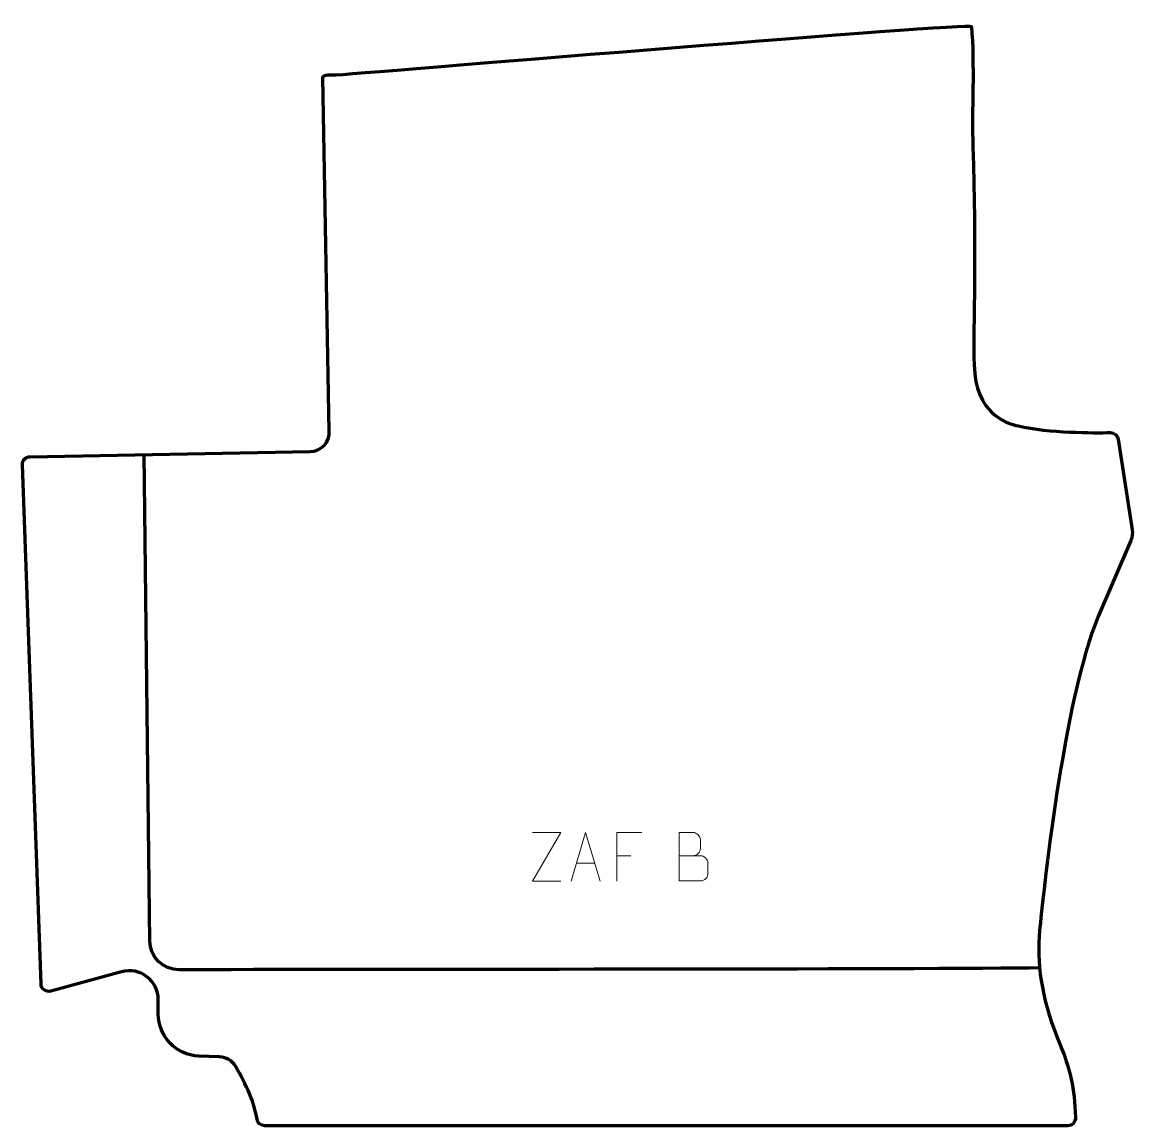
# Model space of a CAD drawing. Header units: millimetres. Extents: x -286 to 286, y -283 to 285.
import ezdxf

# ---------------------------------------------------------------- set-up
doc = ezdxf.new("R2010")
doc.units = ezdxf.units.MM
doc.header["$MEASUREMENT"] = 0
for name, color, linetype in [('layer 1', 7, 'Continuous'), ('layer 2', 7, 'Continuous'), ('layer 3', 7, 'Continuous')]:
    doc.layers.add(name, color=color, linetype=linetype)

msp = doc.modelspace()

# ---------------------------------------------------------------- linework, layer by layer
at = {"layer": 'layer 1', "color": 250, "lineweight": 9}
for points, knots in [([(-8.5202, -157.1716), (-8.5202, -157.1716), (-23.1392, -157.1716), (-23.1392, -157.1716), (-23.1392, -157.1716), (-23.1392, -157.1716), (-8.4959, -132.2142), (-8.4959, -132.2142), (-8.4959, -132.2142), (-8.4959, -132.2142), (-23.1392, -132.2142), (-23.1392, -132.2142)], [0, 0, 0, 0, 0.25, 0.25, 0.25, 0.25, 0.5, 0.5, 0.5, 0.5, 1, 1, 1, 1]), ([(-3.2881, -157.1696), (-3.2881, -157.1696), (4.0829, -132.2161), (4.0829, -132.2161), (4.0829, -132.2161), (4.0829, -132.2161), (11.6528, -157.1696), (11.6528, -157.1696)], [0, 0, 0, 0, 0.33333333, 0.33333333, 0.33333333, 0.33333333, 1, 1, 1, 1]), ([(33.2714, -132.2161), (33.2714, -132.2161), (20.3974, -132.2161), (20.3974, -132.2161), (20.3974, -132.2161), (20.3974, -132.2161), (20.3974, -157.1697), (20.3974, -157.1697)], [0, 0, 0, 0, 0.33333333, 0.33333333, 0.33333333, 0.33333333, 1, 1, 1, 1]), ([(52.4954, -144.0958), (56.134, -144.0954), (59.7211, -144.0954), (63.3605, -144.0958), (63.3605, -144.0958), (65.3359, -144.1131), (67.2595, -145.8492), (67.2595, -147.8988), (67.2595, -147.8988), (67.2591, -149.0274), (67.2591, -152.0768), (67.2595, -153.2057), (67.2595, -153.2057), (67.2771, -155.0636), (65.735, -157.0775), (63.4135, -157.0606), (63.4135, -157.0606), (59.7737, -157.0602), (56.1343, -157.0602), (52.4954, -157.0606), (52.4954, -157.0606), (52.4954, -148.7423), (52.4954, -140.4245), (52.4954, -132.107), (52.4954, -132.107), (54.8691, -132.107), (57.2432, -132.107), (59.6174, -132.107), (59.6174, -132.107), (61.2982, -132.0894), (63.395, -133.9999), (63.4127, -135.9623), (63.4127, -135.9623), (63.4123, -138.0284), (63.4123, -138.1744), (63.4127, -140.2409), (63.4127, -140.2409), (63.43, -142.307), (61.5755, -144.1131), (59.5655, -144.0958)], [0, 0, 0, 0, 0.09090909, 0.09090909, 0.09090909, 0.09090909, 0.18181818, 0.18181818, 0.18181818, 0.18181818, 0.27272727, 0.27272727, 0.27272727, 0.27272727, 0.36363636, 0.36363636, 0.36363636, 0.36363636, 0.45454545, 0.45454545, 0.45454545, 0.45454545, 0.54545455, 0.54545455, 0.54545455, 0.54545455, 0.63636364, 0.63636364, 0.63636364, 0.63636364, 0.72727273, 0.72727273, 0.72727273, 0.72727273, 0.81818182, 0.81818182, 0.81818182, 0.81818182, 1, 1, 1, 1])]:
    msp.add_open_spline(points, degree=3, knots=knots, dxfattribs=at)
for points in [[(-0.5655, -147.9202), (-0.5655, -147.9202), (8.9302, -147.9202), (8.9302, -147.9202)], [(20.3974, -144.0958), (20.3974, -144.0958), (27.5655, -144.0958), (27.5655, -144.0958)]]:
    msp.add_open_spline(points, degree=3, dxfattribs=at)
at = {"layer": 'layer 2', "color": 230, "lineweight": 200}
msp.add_open_spline([(252.6501, -283.2231), (254.9315, -283.2231), (256.7504, -281.3146), (256.646, -279.0342), (256.646, -279.0342), (255.9157, -263.0537), (254.6962, -255.8902), (247.1125, -237.2657), (247.1125, -237.2657), (238.897, -217.0889), (236.6565, -198.7807), (238.1502, -182.7146), (238.1502, -182.7146), (239.6439, -166.648), (250.4734, -62.7765), (268.3981, -20.9289), (268.3981, -20.9289), (268.3981, -20.9289), (285.1931, 18.2807), (285.1931, 18.2807), (285.1931, 18.2807), (285.9311, 20.0047), (286.1707, 21.9009), (285.8835, 23.7544), (285.8835, 23.7544), (285.8835, 23.7544), (278.647, 70.4882), (278.647, 70.4882), (278.647, 70.4882), (278.3404, 72.4691), (276.6185, 73.9179), (274.6154, 73.8767), (274.6154, 73.8767), (265.9745, 73.6985), (243.1399, 73.6328), (227.2102, 77.2757), (227.2102, 77.2757), (220.5424, 78.8004), (205.1203, 83.6984), (204.4127, 108.7533), (204.4127, 108.7533), (203.889, 127.2838), (205.5983, 169.9542), (203.7678, 221.1384), (203.7678, 221.1384), (203.1283, 239.021), (204.7606, 263.802), (203.0106, 283.0968), (203.0106, 283.0968), (202.8126, 285.28), (-94.1166, 260.3692), (-124.3595, 258.1359), (-124.3595, 258.1359), (-126.528, 257.9757), (-131.2901, 258.7545), (-131.1779, 256.5811), (-131.1779, 256.5811), (-131.1779, 256.5811), (-127.8472, 74.5882), (-127.8472, 74.5882), (-127.8472, 74.5882), (-127.5555, 68.9378), (-132.0001, 64.1696), (-137.6541, 64.068), (-137.6541, 64.068), (-137.6541, 64.068), (-282.0735, 61.4691), (-282.0735, 61.4691), (-282.0735, 61.4691), (-284.3109, 61.4289), (-286.08, 59.5606), (-285.9993, 57.3236), (-285.9993, 57.3236), (-285.9993, 57.3236), (-276.3695, -210.1586), (-276.3695, -210.1586), (-276.3695, -210.1586), (-276.2771, -212.7391), (-273.8016, -214.5577), (-271.3131, -213.8737), (-271.3131, -213.8737), (-271.3131, -213.8737), (-234.9139, -203.8703), (-234.9139, -203.8703), (-234.9139, -203.8703), (-225.3656, -201.2464), (-215.9411, -208.4356), (-215.9411, -218.343), (-215.9411, -218.343), (-215.9411, -218.343), (-215.9411, -225.6452), (-215.9411, -225.6452), (-215.9411, -225.6452), (-215.9411, -237.2868), (-206.7587, -246.8542), (-195.1329, -247.3258), (-195.1329, -247.3258), (-195.1329, -247.3258), (-184.3396, -247.7636), (-184.3396, -247.7636), (-184.3396, -247.7636), (-180.9999, -247.8991), (-177.9367, -249.6894), (-176.2063, -252.5515), (-176.2063, -252.5515), (-170.3075, -262.3072), (-166.505, -271.4516), (-165.0921, -279.8989), (-165.0921, -279.8989), (-164.7707, -281.8212), (-163.0999, -283.2231), (-161.1523, -283.2231), (-161.1523, -283.2231), (-161.1523, -283.2231), (252.6501, -283.2231), (252.6501, -283.2231)], degree=3, knots=[0, 0, 0, 0, 0.03333333, 0.03333333, 0.03333333, 0.03333333, 0.06666667, 0.06666667, 0.06666667, 0.06666667, 0.1, 0.1, 0.1, 0.1, 0.13333333, 0.13333333, 0.13333333, 0.13333333, 0.16666667, 0.16666667, 0.16666667, 0.16666667, 0.2, 0.2, 0.2, 0.2, 0.23333333, 0.23333333, 0.23333333, 0.23333333, 0.26666667, 0.26666667, 0.26666667, 0.26666667, 0.3, 0.3, 0.3, 0.3, 0.33333333, 0.33333333, 0.33333333, 0.33333333, 0.36666667, 0.36666667, 0.36666667, 0.36666667, 0.4, 0.4, 0.4, 0.4, 0.43333333, 0.43333333, 0.43333333, 0.43333333, 0.46666667, 0.46666667, 0.46666667, 0.46666667, 0.5, 0.5, 0.5, 0.5, 0.53333333, 0.53333333, 0.53333333, 0.53333333, 0.56666667, 0.56666667, 0.56666667, 0.56666667, 0.6, 0.6, 0.6, 0.6, 0.63333333, 0.63333333, 0.63333333, 0.63333333, 0.66666667, 0.66666667, 0.66666667, 0.66666667, 0.7, 0.7, 0.7, 0.7, 0.73333333, 0.73333333, 0.73333333, 0.73333333, 0.76666667, 0.76666667, 0.76666667, 0.76666667, 0.8, 0.8, 0.8, 0.8, 0.83333333, 0.83333333, 0.83333333, 0.83333333, 0.86666667, 0.86666667, 0.86666667, 0.86666667, 0.9, 0.9, 0.9, 0.9, 0.93333333, 0.93333333, 0.93333333, 0.93333333, 1, 1, 1, 1], dxfattribs=at)
at = {"layer": 'layer 3', "color": 142, "lineweight": 200}
msp.add_open_spline([(238.1814, -201.8972), (191.4937, -202.7541), (-131.6853, -202.5941), (-205.2466, -202.8786), (-205.2466, -202.8786), (-213.4836, -202.9107), (-220.2047, -196.2898), (-220.3024, -188.0492), (-220.3024, -188.0492), (-220.3024, -188.0492), (-223.2844, 62.5272), (-223.2844, 62.5272)], degree=3, knots=[0, 0, 0, 0, 0.25, 0.25, 0.25, 0.25, 0.5, 0.5, 0.5, 0.5, 1, 1, 1, 1], dxfattribs=at)

doc.saveas('drawing.dxf')
